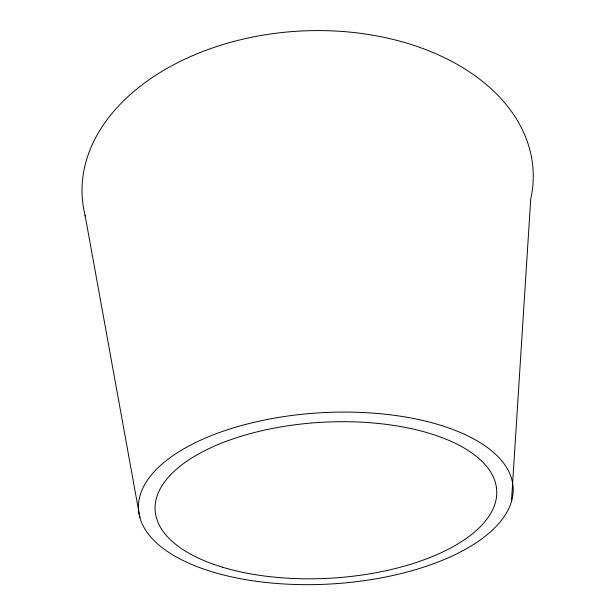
<?xml version="1.0" encoding="UTF-8"?>
<svg xmlns="http://www.w3.org/2000/svg" width="615" height="615" viewBox="0 0 615 615"><rect width="100%" height="100%" fill="white"/><g stroke="black" fill="none" stroke-linecap="round" stroke-linejoin="round"><path stroke-width="0.92" d="M511.449 501.617A187.637 85.754 -3.3 0 0 255.125 422.067A187.637 85.754 -3.3 0 0 210.853 571.42A187.637 85.754 -3.3 0 0 511.449 501.617L530.714 199.152A225.828 152.397 -3.3 0 0 304.633 30.85A225.828 152.397 -3.3 0 0 85.547 217.118M85.078 215.296L139.897 517.622M222.653 567.253A171.078 78.074 -3.3 0 0 495.429 502.309A171.078 78.074 -3.3 0 0 259.676 431.223A171.078 78.074 -3.3 0 0 222.653 567.253"/></g></svg>
